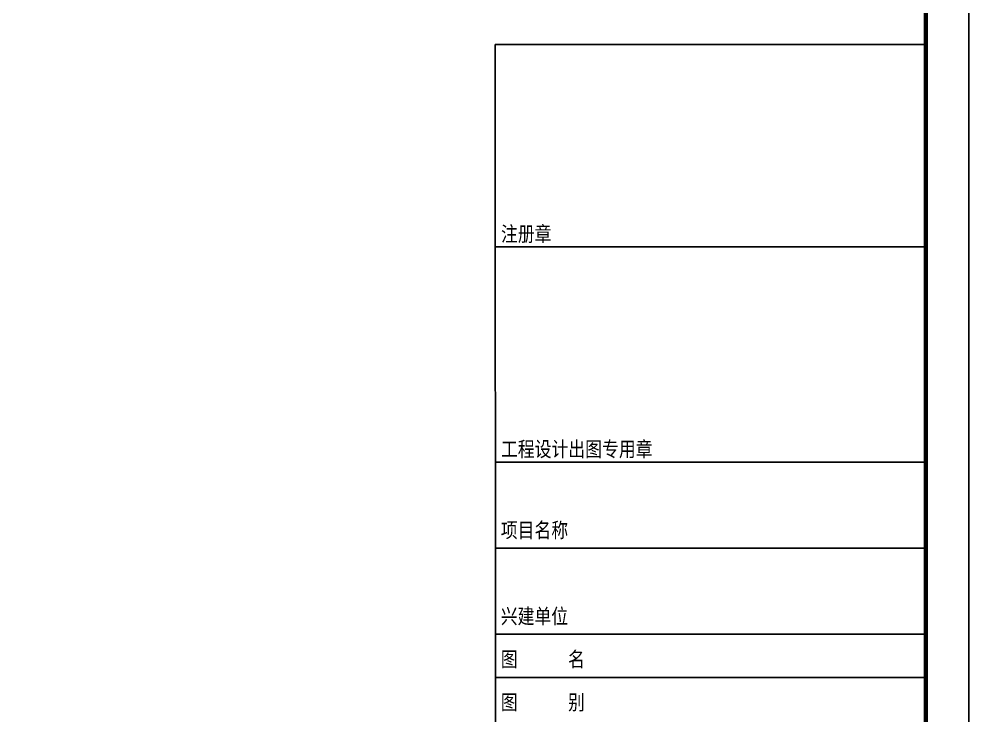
# Model space of a CAD drawing. Extents: x -446699 to 757189, y -606167 to -103070.
# Drawn here: x -384675 to -362596, y -590664 to -574472 of the extents above; entities that cross this region are included whole.
import ezdxf

# ---------------------------------------------------------------- set-up
doc = ezdxf.new("R2010")
doc.units = 0
doc.header["$LTSCALE"] = 1000
doc.header["$MEASUREMENT"] = 0
doc.layers.add('14', color=14, linetype='Continuous')
doc.layers.add('PUB_TITLE', color=4, linetype='Continuous')
doc.styles.add('宋体', font='')
doc.styles.get('宋体').set_extended_font_data('宋体')

# ---------------------------------------------------------------- blocks, each defined once
blk = doc.blocks.new('YHYHHRR')
at = {"layer": '14', "color": 14}
for p, q in [((256875, 490950), (256881, 460850)), ((256875, 490950), (266875, 490950)), ((256881, 486250), (266881, 486250)), ((256881, 481250), (266881, 481250)), ((256881, 479250), (266881, 479250)), ((256881, 477250), (266881, 477250)), ((256881, 476250), (266881, 476250))]:
    blk.add_line(p, q, dxfattribs=at)
at = {"layer": '14', "color": 14, "style": '宋体', "width": 0.82}
for s, p in [('注册章', (257008, 486378)), ('工程设计出图专用章', (257008, 481378)), ('项目名称', (257004, 479495)), ('兴建单位', (257004, 477495)), ('图      名', (257004, 476495)), ('图      别', (257004, 475495))]:
    blk.add_text(s, height=350, dxfattribs=at).set_placement(p)

msp = doc.modelspace()

# ---------------------------------------------------------------- linework, layer by layer
at = {"layer": 'PUB_TITLE'}
msp.add_lwpolyline([(-446696, -606167.2), (-362596, -606167.2), (-362596, -546767.2), (-446696, -546767.2)], close=True, dxfattribs=at)
at = {"layer": 'PUB_TITLE', "const_width": 100}
msp.add_lwpolyline([(-444196, -605167.2), (-363596, -605167.2), (-363596, -547767.2), (-444196, -547767.2)], close=True, dxfattribs=at)

# ---------------------------------------------------------------- block references
msp.add_blockref('YHYHHRR', (-630481.6, -1066016.7))

doc.saveas('drawing.dxf')
